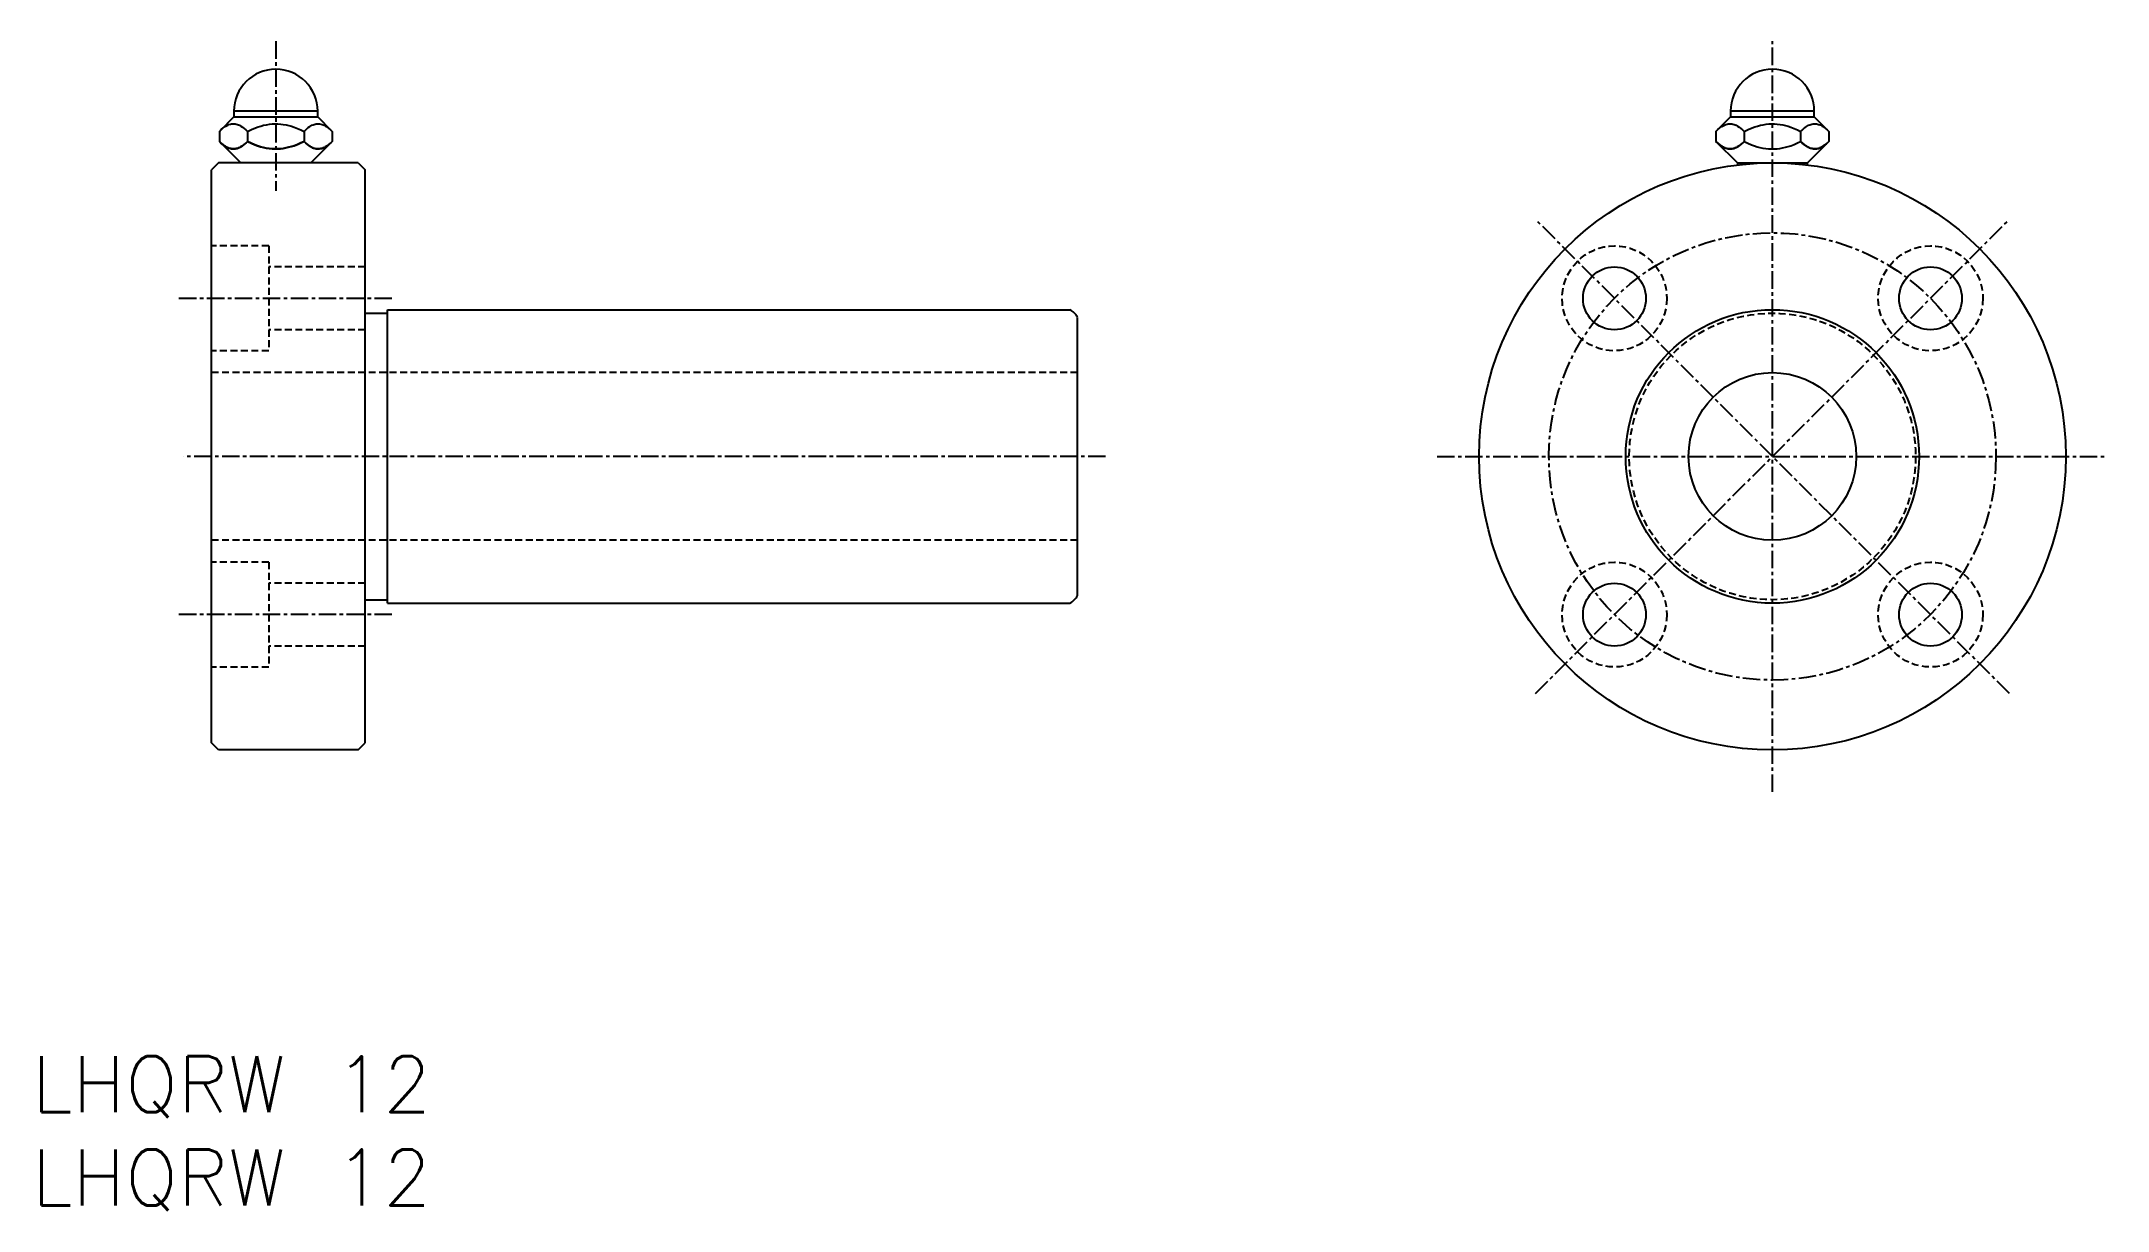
# Model space of a CAD drawing. Extents: x 497 to 645, y 46 to 130.
import ezdxf

# ---------------------------------------------------------------- set-up
doc = ezdxf.new("R2010")
doc.units = 0
doc.linetypes.add('CENTER', pattern=[2, 1.25, -0.25, 0.25, -0.25])
doc.linetypes.add('DASHED', pattern=[0.75, 0.5, -0.25])
doc.layers.get('0').update_dxf_attribs({"linetype": 'CONTINUOUS'})
doc.layers.add('CENTER', color=1, linetype='CENTER')
doc.styles.get("Standard").update_dxf_attribs({"font": 'txt.shx', "bigfont": 'bigfont.shx'})

msp = doc.modelspace()

# ---------------------------------------------------------------- linework, layer by layer
at = {"color": 7, "linetype": 'CONTINUOUS'}
for p, q in [((510.43, 124.7), (509.39, 123.65)), ((516.43, 125.1), (510.43, 125.1)), ((516.43, 125.1), (510.43, 125.1)), ((510.43, 125.1), (510.43, 124.7)), ((510.43, 124.7), (516.43, 124.7)), ((516.43, 124.7), (516.43, 125.1)), ((517.47, 123.65), (516.43, 124.7)), ((617.58, 124.7), (616.54, 123.65)), ((623.58, 125.1), (617.58, 125.1)), ((623.58, 125.1), (617.58, 125.1)), ((617.58, 125.1), (617.58, 124.7)), ((617.58, 124.7), (623.58, 124.7)), ((623.58, 124.7), (623.58, 125.1)), ((624.62, 123.65), (623.58, 124.7)), ((509.39, 123.65), (509.52, 123.79)), ((509.39, 123.65), (509.39, 122.94)), ((509.39, 122.94), (509.52, 122.81)), ((509.5, 122.82), (509.39, 122.94)), ((509.39, 122.94), (510.93, 121.4)), ((509.62, 122.72), (509.5, 122.82)), ((509.52, 123.79), (509.66, 123.9)), ((509.52, 122.81), (509.66, 122.69)), ((509.66, 123.9), (509.81, 124)), ((509.81, 124), (509.9, 124.06)), ((509.9, 124.06), (509.99, 124.1)), ((509.99, 124.1), (510.08, 124.14)), ((510.08, 124.14), (510.18, 124.17)), ((510.18, 124.17), (510.27, 124.19)), ((510.27, 124.19), (510.35, 124.2)), ((510.35, 124.2), (510.43, 124.2)), ((510.43, 124.2), (510.51, 124.19)), ((510.51, 124.19), (510.59, 124.17)), ((510.59, 124.17), (510.68, 124.15)), ((510.68, 124.15), (510.76, 124.12)), ((510.76, 124.12), (510.84, 124.09)), ((510.84, 124.09), (510.92, 124.04)), ((510.92, 124.04), (511.05, 123.96)), ((511.05, 123.96), (511.17, 123.87)), ((511.17, 123.87), (511.29, 123.77)), ((511.17, 122.72), (511.29, 122.82)), ((511.3, 122.84), (511.2, 122.75)), ((511.29, 123.77), (511.41, 123.65)), ((511.29, 122.82), (511.41, 122.94)), ((511.41, 122.94), (511.3, 122.84)), ((511.41, 123.65), (511.69, 123.79)), ((511.41, 123.65), (511.41, 122.94)), ((511.41, 122.94), (511.67, 122.81)), ((511.67, 122.81), (511.41, 122.94)), ((511.67, 122.81), (511.94, 122.7)), ((511.94, 122.7), (511.67, 122.81)), ((511.69, 123.79), (511.97, 123.91)), ((511.97, 123.91), (512.16, 123.98)), ((512.16, 123.98), (512.36, 124.04)), ((512.36, 124.04), (512.56, 124.09)), ((512.56, 124.09), (512.76, 124.13)), ((512.76, 124.13), (512.97, 124.17)), ((512.97, 124.17), (513.17, 124.19)), ((513.17, 124.19), (513.38, 124.2)), ((513.38, 124.2), (513.58, 124.19)), ((513.58, 124.19), (513.78, 124.18)), ((513.78, 124.18), (513.97, 124.15)), ((513.97, 124.15), (514.17, 124.12)), ((514.17, 124.12), (514.36, 124.07)), ((514.36, 124.07), (514.55, 124.02)), ((514.55, 124.02), (514.74, 123.96)), ((514.74, 123.96), (514.98, 123.87)), ((514.98, 123.87), (515.22, 123.77)), ((514.98, 122.72), (515.22, 122.83)), ((515.22, 122.83), (514.98, 122.72)), ((515.22, 123.77), (515.45, 123.65)), ((515.22, 122.83), (515.45, 122.94)), ((515.45, 122.94), (515.22, 122.83)), ((515.45, 123.65), (515.55, 123.75)), ((515.45, 123.65), (515.45, 122.94)), ((515.45, 122.94), (515.59, 122.81)), ((515.57, 122.82), (515.45, 122.94)), ((515.55, 123.75), (515.65, 123.84)), ((515.69, 122.72), (515.57, 122.82)), ((515.59, 122.81), (515.73, 122.69)), ((515.65, 123.84), (515.76, 123.93)), ((515.76, 123.93), (515.87, 124)), ((515.87, 124), (515.94, 124.05)), ((515.93, 121.4), (517.47, 122.94)), ((515.94, 124.05), (516.02, 124.09)), ((516.02, 124.09), (516.1, 124.12)), ((516.1, 124.12), (516.17, 124.15)), ((516.17, 124.15), (516.25, 124.17)), ((516.25, 124.17), (516.33, 124.19)), ((516.33, 124.19), (516.41, 124.2)), ((516.41, 124.2), (516.49, 124.2)), ((516.49, 124.2), (516.57, 124.19)), ((516.57, 124.19), (516.66, 124.17)), ((516.66, 124.17), (516.74, 124.15)), ((516.74, 124.15), (516.82, 124.12)), ((516.82, 124.12), (516.9, 124.09)), ((516.9, 124.09), (516.98, 124.04)), ((516.98, 124.04), (517.05, 124)), ((517.05, 124), (517.11, 123.96)), ((517.11, 123.96), (517.23, 123.87)), ((517.23, 123.87), (517.35, 123.77)), ((517.23, 122.72), (517.35, 122.82)), ((517.37, 122.84), (517.26, 122.75)), ((517.35, 123.77), (517.47, 123.65)), ((517.35, 122.82), (517.47, 122.94)), ((517.47, 122.94), (517.37, 122.84)), ((517.47, 123.65), (517.47, 122.94)), ((616.54, 123.65), (616.68, 123.79)), ((616.54, 123.65), (616.54, 122.94)), ((616.54, 122.94), (616.68, 122.81)), ((616.66, 122.82), (616.54, 122.94)), ((616.54, 122.94), (618.08, 121.4)), ((616.78, 122.72), (616.66, 122.82)), ((616.68, 123.79), (616.82, 123.9)), ((616.68, 122.81), (616.82, 122.69)), ((616.82, 123.9), (616.96, 124)), ((616.96, 124), (617.05, 124.06)), ((617.05, 124.06), (617.14, 124.1)), ((617.14, 124.1), (617.24, 124.14)), ((617.24, 124.14), (617.33, 124.17)), ((617.33, 124.17), (617.42, 124.19)), ((617.42, 124.19), (617.5, 124.2)), ((617.5, 124.2), (617.59, 124.2)), ((617.59, 124.2), (617.67, 124.19)), ((617.67, 124.19), (617.75, 124.17)), ((617.75, 124.17), (617.83, 124.15)), ((617.83, 124.15), (617.91, 124.12)), ((617.91, 124.12), (617.99, 124.09)), ((617.99, 124.09), (618.08, 124.04)), ((618.08, 124.04), (618.2, 123.96)), ((618.2, 123.96), (618.32, 123.87)), ((618.32, 123.87), (618.44, 123.77)), ((618.32, 122.72), (618.44, 122.82)), ((618.46, 122.84), (618.35, 122.75)), ((618.44, 123.77), (618.56, 123.65)), ((618.44, 122.82), (618.56, 122.94)), ((618.56, 122.94), (618.46, 122.84)), ((618.56, 123.65), (618.84, 123.79)), ((618.56, 123.65), (618.56, 122.94)), ((618.56, 122.94), (618.82, 122.81)), ((618.82, 122.81), (619.09, 122.7)), ((618.84, 123.79), (619.12, 123.91)), ((619.12, 123.91), (619.32, 123.98)), ((619.32, 123.98), (619.52, 124.04)), ((619.52, 124.04), (619.72, 124.09)), ((619.72, 124.09), (619.92, 124.13)), ((619.92, 124.13), (620.12, 124.17)), ((620.12, 124.17), (620.33, 124.19)), ((620.33, 124.19), (620.53, 124.2)), ((620.53, 124.2), (620.73, 124.19)), ((620.73, 124.19), (620.93, 124.18)), ((620.93, 124.18), (621.13, 124.15)), ((621.13, 124.15), (621.32, 124.12)), ((621.32, 124.12), (621.52, 124.07)), ((621.52, 124.07), (621.71, 124.02)), ((621.71, 124.02), (621.9, 123.96)), ((621.9, 123.96), (622.14, 123.87)), ((622.13, 122.72), (622.37, 122.83)), ((622.14, 123.87), (622.37, 123.77)), ((622.37, 123.77), (622.6, 123.65)), ((622.37, 122.83), (622.6, 122.94)), ((622.6, 123.65), (622.7, 123.75)), ((622.6, 123.65), (622.6, 122.94)), ((622.6, 122.94), (622.74, 122.81)), ((622.72, 122.82), (622.6, 122.94)), ((622.7, 123.75), (622.81, 123.84)), ((622.84, 122.72), (622.72, 122.82)), ((622.74, 122.81), (622.88, 122.69)), ((622.81, 123.84), (622.92, 123.93)), ((622.92, 123.93), (623.02, 124)), ((623.02, 124), (623.1, 124.05)), ((623.08, 121.4), (624.62, 122.94)), ((623.1, 124.05), (623.17, 124.09)), ((623.17, 124.09), (623.25, 124.12)), ((623.25, 124.12), (623.33, 124.15)), ((623.33, 124.15), (623.41, 124.17)), ((623.41, 124.17), (623.49, 124.19)), ((623.49, 124.19), (623.57, 124.2)), ((623.57, 124.2), (623.65, 124.2)), ((623.65, 124.2), (623.73, 124.19)), ((623.73, 124.19), (623.81, 124.17)), ((623.81, 124.17), (623.89, 124.15)), ((623.89, 124.15), (623.97, 124.12)), ((623.97, 124.12), (624.06, 124.09)), ((624.06, 124.09), (624.14, 124.04)), ((624.14, 124.04), (624.2, 124)), ((624.2, 124), (624.26, 123.96)), ((624.26, 123.96), (624.38, 123.87)), ((624.38, 123.87), (624.5, 123.77)), ((624.38, 122.72), (624.5, 122.82)), ((624.52, 122.84), (624.42, 122.75)), ((624.5, 123.77), (624.62, 123.65)), ((624.5, 122.82), (624.62, 122.94)), ((624.62, 122.94), (624.52, 122.84)), ((624.62, 123.65), (624.62, 122.94)), ((509.33, 121.4), (508.83, 120.9)), ((519.33, 121.4), (509.33, 121.4)), ((509.75, 122.63), (509.62, 122.72)), ((509.66, 122.69), (509.81, 122.59)), ((509.81, 122.59), (509.75, 122.63)), ((509.81, 122.59), (509.9, 122.54)), ((509.87, 122.55), (509.81, 122.59)), ((509.95, 122.51), (509.87, 122.55)), ((509.9, 122.54), (509.99, 122.49)), ((510.03, 122.47), (509.95, 122.51)), ((509.99, 122.49), (510.08, 122.45)), ((510.12, 122.44), (510.03, 122.47)), ((510.08, 122.45), (510.18, 122.42)), ((510.2, 122.42), (510.12, 122.44)), ((510.18, 122.42), (510.27, 122.41)), ((510.28, 122.4), (510.2, 122.42)), ((510.27, 122.41), (510.35, 122.4)), ((510.36, 122.4), (510.28, 122.4)), ((510.35, 122.4), (510.43, 122.4)), ((510.44, 122.4), (510.36, 122.4)), ((510.43, 122.4), (510.51, 122.4)), ((510.52, 122.41), (510.44, 122.4)), ((510.51, 122.4), (510.59, 122.42)), ((510.6, 122.42), (510.52, 122.41)), ((510.59, 122.42), (510.68, 122.44)), ((510.68, 122.44), (510.6, 122.42)), ((510.68, 122.44), (510.76, 122.47)), ((510.76, 122.47), (510.68, 122.44)), ((510.76, 122.47), (510.84, 122.51)), ((510.83, 122.5), (510.76, 122.47)), ((510.91, 122.54), (510.83, 122.5)), ((510.84, 122.51), (510.92, 122.55)), ((510.99, 122.59), (510.91, 122.54)), ((510.92, 122.55), (511.05, 122.63)), ((511.09, 122.66), (510.99, 122.59)), ((511.05, 122.63), (511.17, 122.72)), ((511.2, 122.75), (511.09, 122.66)), ((511.94, 122.7), (512.13, 122.63)), ((512.13, 122.63), (511.94, 122.7)), ((512.13, 122.63), (512.33, 122.56)), ((512.33, 122.56), (512.13, 122.63)), ((512.33, 122.56), (512.54, 122.51)), ((512.54, 122.51), (512.33, 122.56)), ((512.54, 122.51), (512.74, 122.46)), ((512.74, 122.46), (512.54, 122.51)), ((512.74, 122.46), (512.95, 122.43)), ((512.95, 122.43), (512.74, 122.46)), ((512.95, 122.43), (513.16, 122.41)), ((513.16, 122.41), (512.95, 122.43)), ((513.16, 122.41), (513.36, 122.4)), ((513.36, 122.4), (513.16, 122.41)), ((513.36, 122.4), (513.56, 122.4)), ((513.56, 122.4), (513.36, 122.4)), ((513.56, 122.4), (513.76, 122.41)), ((513.76, 122.41), (513.56, 122.4)), ((513.76, 122.41), (513.96, 122.44)), ((513.96, 122.44), (513.76, 122.41)), ((513.96, 122.44), (514.16, 122.47)), ((514.16, 122.47), (513.96, 122.44)), ((514.16, 122.47), (514.35, 122.52)), ((514.35, 122.52), (514.16, 122.47)), ((514.35, 122.52), (514.55, 122.57)), ((514.55, 122.57), (514.35, 122.52)), ((514.55, 122.57), (514.74, 122.63)), ((514.74, 122.63), (514.55, 122.57)), ((514.74, 122.63), (514.98, 122.72)), ((514.98, 122.72), (514.74, 122.63)), ((515.81, 122.63), (515.69, 122.72)), ((515.73, 122.69), (515.87, 122.59)), ((515.87, 122.59), (515.81, 122.63)), ((515.87, 122.59), (515.96, 122.54)), ((515.93, 122.55), (515.87, 122.59)), ((516.01, 122.51), (515.93, 122.55)), ((515.96, 122.54), (516.05, 122.49)), ((516.1, 122.47), (516.01, 122.51)), ((516.05, 122.49), (516.14, 122.45)), ((516.18, 122.44), (516.1, 122.47)), ((516.14, 122.45), (516.24, 122.42)), ((516.26, 122.42), (516.18, 122.44)), ((516.24, 122.42), (516.33, 122.41)), ((516.34, 122.4), (516.26, 122.42)), ((516.33, 122.41), (516.41, 122.4)), ((516.42, 122.4), (516.34, 122.4)), ((516.41, 122.4), (516.49, 122.4)), ((516.5, 122.4), (516.42, 122.4)), ((516.49, 122.4), (516.57, 122.4)), ((516.59, 122.41), (516.5, 122.4)), ((516.57, 122.4), (516.66, 122.42)), ((516.66, 122.42), (516.59, 122.41)), ((516.66, 122.42), (516.74, 122.44)), ((516.74, 122.44), (516.66, 122.42)), ((516.74, 122.44), (516.82, 122.47)), ((516.82, 122.47), (516.74, 122.44)), ((516.82, 122.47), (516.9, 122.51)), ((516.9, 122.5), (516.82, 122.47)), ((516.9, 122.51), (516.98, 122.55)), ((516.97, 122.54), (516.9, 122.5)), ((517.05, 122.59), (516.97, 122.54)), ((516.98, 122.55), (517.11, 122.63)), ((517.16, 122.66), (517.05, 122.59)), ((517.11, 122.63), (517.23, 122.72)), ((517.26, 122.75), (517.16, 122.66)), ((519.33, 121.4), (519.83, 120.9)), ((616.9, 122.63), (616.78, 122.72)), ((616.82, 122.69), (616.96, 122.59)), ((616.96, 122.59), (616.9, 122.63)), ((616.96, 122.59), (617.05, 122.54)), ((617.03, 122.55), (616.96, 122.59)), ((617.11, 122.51), (617.03, 122.55)), ((617.05, 122.54), (617.14, 122.49)), ((617.19, 122.47), (617.11, 122.51)), ((617.14, 122.49), (617.24, 122.45)), ((617.27, 122.44), (617.19, 122.47)), ((617.24, 122.45), (617.33, 122.42)), ((617.35, 122.42), (617.27, 122.44)), ((617.33, 122.42), (617.42, 122.41)), ((617.43, 122.4), (617.35, 122.42)), ((617.42, 122.41), (617.5, 122.4)), ((617.52, 122.4), (617.43, 122.4)), ((617.5, 122.4), (617.59, 122.4)), ((617.6, 122.4), (617.52, 122.4)), ((617.59, 122.4), (617.67, 122.4)), ((617.68, 122.41), (617.6, 122.4)), ((617.67, 122.4), (617.75, 122.42)), ((617.76, 122.42), (617.68, 122.41)), ((617.75, 122.42), (617.83, 122.44)), ((617.83, 122.44), (617.76, 122.42)), ((617.83, 122.44), (617.91, 122.47)), ((617.91, 122.47), (617.83, 122.44)), ((617.91, 122.47), (617.99, 122.51)), ((617.99, 122.5), (617.91, 122.47)), ((617.99, 122.51), (618.08, 122.55)), ((618.06, 122.54), (617.99, 122.5)), ((618.14, 122.59), (618.06, 122.54)), ((618.08, 122.55), (618.2, 122.63)), ((618.08, 121.4), (623.08, 121.4)), ((618.08, 121.4), (618.08, 121.25)), ((618.25, 122.66), (618.14, 122.59)), ((618.2, 122.63), (618.32, 122.72)), ((618.35, 122.75), (618.25, 122.66)), ((618.48, 121.4), (618.48, 121.29)), ((619.09, 122.7), (619.29, 122.63)), ((619.29, 122.63), (619.49, 122.56)), ((619.49, 122.56), (619.69, 122.51)), ((619.69, 122.51), (619.9, 122.46)), ((619.9, 122.46), (620.1, 122.43)), ((620.1, 122.43), (620.31, 122.41)), ((620.31, 122.41), (620.52, 122.4)), ((620.52, 122.4), (620.72, 122.4)), ((620.72, 122.4), (620.92, 122.41)), ((620.92, 122.41), (621.12, 122.44)), ((621.12, 122.44), (621.31, 122.47)), ((621.31, 122.47), (621.51, 122.52)), ((621.51, 122.52), (621.7, 122.57)), ((621.7, 122.57), (621.89, 122.63)), ((621.89, 122.63), (622.13, 122.72)), ((622.68, 121.4), (622.68, 121.29)), ((622.96, 122.63), (622.84, 122.72)), ((622.88, 122.69), (623.02, 122.59)), ((623.03, 122.59), (622.96, 122.63)), ((623.02, 122.59), (623.11, 122.54)), ((623.09, 122.55), (623.03, 122.59)), ((623.08, 121.25), (623.08, 121.4)), ((623.17, 122.51), (623.09, 122.55)), ((623.11, 122.54), (623.21, 122.49)), ((623.25, 122.47), (623.17, 122.51)), ((623.21, 122.49), (623.3, 122.45)), ((623.33, 122.44), (623.25, 122.47)), ((623.3, 122.45), (623.39, 122.42)), ((623.42, 122.42), (623.33, 122.44)), ((623.39, 122.42), (623.49, 122.41)), ((623.5, 122.4), (623.42, 122.42)), ((623.49, 122.41), (623.57, 122.4)), ((623.58, 122.4), (623.5, 122.4)), ((623.57, 122.4), (623.65, 122.4)), ((623.66, 122.4), (623.58, 122.4)), ((623.65, 122.4), (623.73, 122.4)), ((623.74, 122.41), (623.66, 122.4)), ((623.73, 122.4), (623.81, 122.42)), ((623.82, 122.42), (623.74, 122.41)), ((623.81, 122.42), (623.89, 122.44)), ((623.9, 122.44), (623.82, 122.42)), ((623.89, 122.44), (623.98, 122.47)), ((623.98, 122.47), (623.9, 122.44)), ((623.98, 122.47), (624.06, 122.51)), ((624.05, 122.5), (623.98, 122.47)), ((624.13, 122.54), (624.05, 122.5)), ((624.06, 122.51), (624.14, 122.55)), ((624.2, 122.59), (624.13, 122.54)), ((624.14, 122.55), (624.26, 122.63)), ((624.31, 122.66), (624.2, 122.59)), ((624.26, 122.63), (624.38, 122.72)), ((624.42, 122.75), (624.31, 122.66)), ((508.83, 79.9), (508.83, 120.9)), ((519.83, 79.9), (519.83, 120.9)), ((519.83, 110.65), (521.43, 110.65)), ((521.43, 110.9), (570.28, 110.9)), ((521.43, 89.9), (521.43, 110.9)), ((570.83, 90.44), (570.83, 110.35)), ((519.83, 90.15), (521.43, 90.15)), ((521.43, 89.9), (570.28, 89.9)), ((532.2, 89.9), (532.2, 89.9)), ((544.58, 89.9), (544.58, 89.9)), ((509.33, 79.4), (508.83, 79.9)), ((519.33, 79.4), (519.83, 79.9)), ((519.33, 79.4), (509.33, 79.4))]:
    msp.add_line(p, q, dxfattribs=at)
at = {"color": 3, "linetype": 'DASHED'}
for p, q in [((512.93, 115.46), (508.83, 115.46)), ((512.93, 115.46), (512.93, 107.96)), ((519.83, 113.96), (512.93, 113.96)), ((519.83, 109.46), (512.93, 109.46)), ((512.93, 107.96), (508.83, 107.96)), ((570.83, 106.4), (508.83, 106.4)), ((570.83, 94.4), (508.83, 94.4)), ((512.93, 92.83), (508.83, 92.83)), ((512.93, 92.83), (512.93, 85.33)), ((519.83, 91.33), (512.93, 91.33)), ((519.83, 86.83), (512.93, 86.83)), ((512.93, 85.33), (508.83, 85.33))]:
    msp.add_line(p, q, dxfattribs=at)
at = {"color": 7, "linetype": 'CONTINUOUS'}
for centre, radius in [((620.58, 100.4), 21), ((609.27, 111.71), 2.25), ((631.9, 111.71), 2.25), ((620.58, 100.4), 10.5), ((620.58, 100.4), 6), ((609.27, 89.08), 2.25), ((631.9, 89.08), 2.25)]:
    msp.add_circle(centre, radius, dxfattribs=at)
at = {"color": 3, "linetype": 'DASHED'}
for centre, radius in [((609.27, 111.71), 3.75), ((631.9, 111.71), 3.75), ((620.58, 100.4), 10.25), ((609.27, 89.08), 3.75), ((631.9, 89.08), 3.75)]:
    msp.add_circle(centre, radius, dxfattribs=at)
at = {"color": 7, "linetype": 'CONTINUOUS'}
for centre, radius, start, end in [((513.43, 125.1), 3, 0, 180), ((620.58, 125.1), 3, 0, 180), ((569.68, 109.75), 1.3, 27.7958, 62.2042), ((569.68, 91.05), 1.3, 297.7958, 332.2042)]:
    msp.add_arc(centre, radius, start, end, dxfattribs=at)
at = {"layer": 'CENTER', "color": 1, "linetype": 'CENTER'}
for p, q in [((513.43, 130.1), (513.43, 119.4)), ((620.58, 76.4), (620.58, 130.1)), ((637.55, 83.43), (603.61, 117.37)), ((603.61, 83.43), (637.55, 117.37)), ((521.75, 111.71), (506.48, 111.71)), ((572.83, 100.4), (506.83, 100.4)), ((596.58, 100.4), (644.58, 100.4)), ((521.75, 89.08), (506.48, 89.08))]:
    msp.add_line(p, q, dxfattribs=at)
msp.add_circle((620.58, 100.4), 16, dxfattribs=at)

# ---------------------------------------------------------------- texts
at = {"color": 7, "linetype": 'CONTINUOUS'}
for p in [(495.96, 53.49), (495.96, 46.82)]:
    msp.add_text('LHQRW 12', height=4, dxfattribs=at).set_placement(p)

doc.saveas('drawing.dxf')
